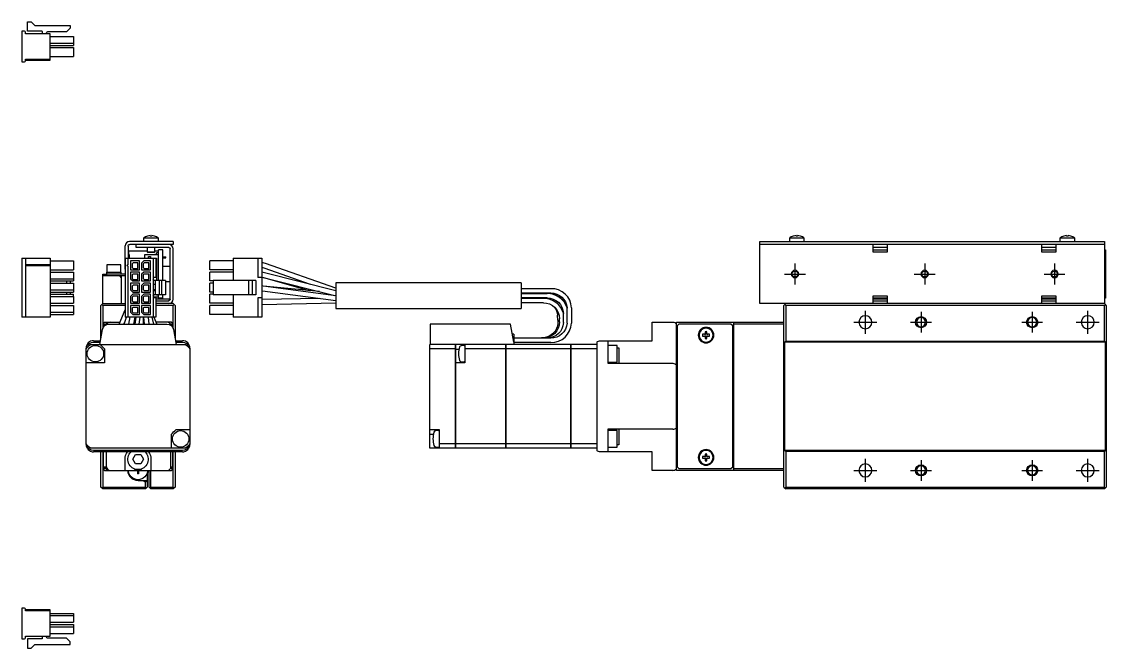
# Model space of a CAD drawing. Extents: x 0 to 571, y -8 to 192.
# Drawn here: x 278 to 570.7, y 16.6 to 185.7 of the extents above; entities that cross this region are included whole.
import ezdxf

# ---------------------------------------------------------------- set-up
doc = ezdxf.new("R2010")
doc.units = 0
doc.header["$LTSCALE"] = 0.5
doc.linetypes.add('CENTER', pattern=[50.8, 31.75, -6.35, 6.35, -6.35])
for name, color, linetype in [('MSM_CENTER', 1, 'CENTER'), ('MSM_CONTINUOUS', 7, 'CONTINUOUS'), ('MSM_NARROW', 5, 'CONTINUOUS')]:
    doc.layers.add(name, color=color, linetype=linetype)

msp = doc.modelspace()

# ---------------------------------------------------------------- linework, layer by layer
at = {"layer": 'MSM_CENTER'}
for p, q in [((486.67, 120.43), (486.67, 114.83)), ((521.67, 120.43), (521.67, 114.83)), ((556.67, 120.43), (556.67, 114.83)), ((483.87, 117.63), (489.47, 117.63)), ((518.87, 117.63), (524.47, 117.63)), ((553.87, 117.63), (559.47, 117.63)), ((505.67, 101.53), (505.67, 107.73)), ((520.67, 107.43), (520.67, 101.83)), ((550.67, 107.43), (550.67, 101.83)), ((565.67, 101.53), (565.67, 107.73)), ((502.57, 104.63), (508.77, 104.63)), ((517.87, 104.63), (523.47, 104.63)), ((547.87, 104.63), (553.47, 104.63)), ((562.57, 104.63), (568.77, 104.63)), ((505.67, 61.53), (505.67, 67.73)), ((520.67, 67.43), (520.67, 61.83)), ((550.67, 67.43), (550.67, 61.83)), ((565.67, 61.53), (565.67, 67.73)), ((502.57, 64.63), (508.77, 64.63)), ((517.87, 64.63), (523.47, 64.63)), ((547.87, 64.63), (553.47, 64.63)), ((562.57, 64.63), (568.77, 64.63))]:
    msp.add_line(p, q, dxfattribs=at)
at = {"layer": 'MSM_CONTINUOUS'}
for p, q in [((279.57, 183.2), (279.57, 185.73)), ((279.57, 185.73), (280.57, 185.73)), ((280.57, 185.73), (281.59, 184.71)), ((281.59, 184.71), (291.13, 184.71)), ((291.13, 184.71), (291.13, 184.01)), ((278.02, 183.16), (278.02, 174.88)), ((278.74, 183.16), (278.02, 183.16)), ((279.04, 182.45), (279.04, 182.86)), ((285.67, 182.45), (279.04, 182.45)), ((283.42, 183.2), (279.57, 183.2)), ((283.57, 183.05), (283.57, 182.45)), ((284.72, 182.45), (284.72, 182.73)), ((290.13, 183.01), (285, 183.01)), ((285.67, 175.34), (285.67, 182.45)), ((285.67, 181.72), (292.02, 181.72)), ((291.13, 184.01), (290.13, 183.01)), ((292.02, 181.72), (292.02, 179.32)), ((285.67, 179.92), (292.02, 179.92)), ((285.67, 179.32), (292.02, 179.32)), ((285.67, 178.72), (292.02, 178.72)), ((292.02, 178.72), (292.02, 176.32)), ((285.67, 176.32), (292.02, 176.32)), ((278.02, 174.88), (278.74, 174.88)), ((279.04, 175.59), (285.67, 175.59)), ((279.04, 175.18), (279.04, 175.59)), ((279.04, 175.34), (285.67, 175.34)), ((318.9, 126.43), (307.1, 126.43)), ((314.9, 127.32), (310.9, 127.32)), ((310.9, 127.32), (310.9, 126.43)), ((311.98, 127.88), (311.95, 127.88)), ((312.7, 127.88), (312.7, 128.01)), ((313.1, 127.88), (312.7, 127.88)), ((313.1, 128.01), (313.1, 127.88)), ((313.85, 127.88), (313.83, 127.88)), ((314.9, 126.43), (314.9, 127.32)), ((318.9, 126.43), (318.9, 125.63)), ((477.17, 126.43), (570.17, 126.43)), ((477.17, 109.63), (477.17, 126.43)), ((489.17, 127.32), (485.17, 127.32)), ((485.17, 127.32), (485.17, 126.43)), ((486.24, 127.88), (486.22, 127.88)), ((486.97, 127.88), (486.97, 128.01)), ((487.37, 127.88), (486.97, 127.88)), ((487.37, 128.01), (487.37, 127.88)), ((488.12, 127.88), (488.1, 127.88)), ((489.17, 126.43), (489.17, 127.32)), ((562.17, 127.32), (558.17, 127.32)), ((558.17, 127.32), (558.17, 126.43)), ((559.24, 127.88), (559.22, 127.88)), ((559.97, 127.88), (559.97, 128.01)), ((560.37, 127.88), (559.97, 127.88)), ((560.37, 128.01), (560.37, 127.88)), ((561.12, 127.88), (561.1, 127.88)), ((562.17, 126.43), (562.17, 127.32)), ((570.17, 126.43), (570.17, 109.63)), ((305.9, 118.93), (305.9, 125.23)), ((306.7, 125.13), (306.7, 121.88)), ((306.9, 122.88), (306.9, 123.88)), ((306.9, 123.88), (311.9, 123.88)), ((318.9, 125.63), (307.2, 125.63)), ((308.9, 124.83), (308.9, 125.63)), ((317.7, 124.83), (308.9, 124.83)), ((311.9, 124.83), (311.9, 123.63)), ((311.9, 123.63), (313.9, 123.63)), ((311.9, 123.63), (312.1, 123.43)), ((313.7, 123.43), (312.1, 123.43)), ((313.7, 123.43), (313.9, 123.63)), ((313.9, 123.63), (313.9, 124.83)), ((313.9, 123.88), (314.9, 123.88)), ((314.9, 123.33), (314.35, 123.33)), ((314.35, 122.88), (314.35, 123.33)), ((314.9, 115.88), (314.9, 124.13)), ((316.1, 124.13), (314.9, 124.13)), ((316.1, 115.88), (316.1, 124.13)), ((318.1, 110.83), (318.1, 124.43)), ((318.9, 110.83), (318.9, 124.43)), ((570.17, 125.63), (477.17, 125.63)), ((507.67, 125.63), (507.67, 123.63)), ((511.67, 124.83), (507.67, 124.83)), ((507.67, 124.13), (511.67, 124.13)), ((507.67, 123.63), (511.67, 123.63)), ((511.67, 123.63), (511.67, 125.63)), ((553.17, 125.63), (553.17, 123.63)), ((557.17, 124.83), (553.17, 124.83)), ((553.17, 124.13), (557.17, 124.13)), ((553.17, 123.63), (557.17, 123.63)), ((557.17, 123.63), (557.17, 125.63)), ((570.17, 124.13), (570.47, 124.13)), ((570.47, 124.13), (570.47, 111.13)), ((278.02, 121.88), (285.67, 121.88)), ((278.02, 121.88), (278.02, 106.03)), ((279.04, 121.88), (279.04, 106.03)), ((285.67, 120.1), (279.04, 120.1)), ((285.67, 121.88), (285.67, 106.03)), ((285.67, 121.15), (292.02, 121.15)), ((292.02, 121.15), (292.02, 118.75)), ((304.8, 120.13), (301, 120.13)), ((301, 120.13), (301, 118.13)), ((304.8, 118.13), (304.8, 120.13)), ((305.94, 121.88), (305.94, 106.03)), ((305.94, 121.88), (314.22, 121.88)), ((306.55, 120.1), (306.65, 120.1)), ((306.65, 121.88), (306.65, 120.1)), ((306.9, 122.88), (307, 122.88)), ((307, 122.08), (306.9, 122.08)), ((306.9, 122.08), (306.9, 121.88)), ((307, 122.88), (307, 121.88)), ((307.38, 121.15), (307.38, 118.75)), ((309.78, 121.15), (307.38, 121.15)), ((308.08, 120.63), (307.83, 120.38)), ((307.83, 120.38), (307.83, 119.41)), ((309.33, 120.63), (308.08, 120.63)), ((309.33, 119.16), (309.33, 120.63)), ((309.78, 118.75), (309.78, 121.15)), ((310.98, 121.15), (310.38, 120.55)), ((310.38, 120.55), (310.38, 118.75)), ((311.08, 120.63), (310.83, 120.38)), ((310.83, 120.38), (310.83, 119.41)), ((312.78, 121.15), (310.98, 121.15)), ((312.33, 120.63), (311.08, 120.63)), ((311.2, 121.88), (311.2, 122.88)), ((311.2, 122.88), (314.9, 122.88)), ((312.25, 122.38), (312.75, 122.38)), ((312.25, 121.88), (312.25, 122.38)), ((312.33, 119.16), (312.33, 120.63)), ((312.75, 122.38), (312.75, 121.88)), ((312.78, 118.75), (312.78, 121.15)), ((313.51, 121.88), (313.51, 106.03)), ((314.22, 121.88), (314.22, 116.68)), ((314.22, 121.88), (314.4, 121.88)), ((314.4, 121.88), (314.4, 115.88)), ((316.1, 122.25), (316.9, 122.25)), ((316.1, 122), (316.9, 122)), ((316.9, 122), (316.9, 122.25)), ((335.12, 121.15), (328.77, 121.15)), ((328.77, 118.75), (328.77, 121.15)), ((335.12, 121.88), (335.12, 115.88)), ((335.12, 121.88), (342.77, 121.88)), ((341.75, 121.88), (341.75, 116.68)), ((342.77, 121.88), (342.77, 106.03)), ((343.8, 120.5), (342.77, 120.76)), ((343.81, 120.5), (342.77, 120.76)), ((362.77, 113.77), (343.8, 120.5)), ((285.67, 119.8), (279.04, 119.8)), ((285.67, 118.75), (292.02, 118.75)), ((285.67, 118.15), (292.02, 118.15)), ((292.02, 118.15), (292.02, 116.35)), ((299.9, 117.63), (300.9, 117.63)), ((299.9, 109.63), (299.9, 117.63)), ((304.9, 117.13), (299.9, 117.13)), ((300.9, 118.13), (304.9, 118.13)), ((300.9, 118.13), (300.9, 117.13)), ((305.94, 117.63), (300.9, 117.63)), ((304.4, 117.13), (304.9, 116.63)), ((304.9, 117.63), (304.9, 118.13)), ((305.94, 117.13), (304.9, 117.13)), ((304.9, 117.13), (304.9, 109.63)), ((305.94, 118.93), (305.9, 118.93)), ((306.65, 119.8), (306.55, 119.8)), ((306.65, 119.8), (306.65, 106.03)), ((307.38, 118.75), (309.78, 118.75)), ((307.38, 118.15), (307.38, 116.35)), ((309.78, 118.15), (307.38, 118.15)), ((307.83, 119.41), (308.08, 119.16)), ((308.08, 117.63), (307.83, 117.38)), ((307.83, 117.38), (307.83, 116.41)), ((308.08, 119.16), (309.33, 119.16)), ((309.33, 117.63), (308.08, 117.63)), ((309.33, 116.16), (309.33, 117.63)), ((309.78, 115.75), (309.78, 118.15)), ((310.38, 118.75), (312.78, 118.75)), ((310.98, 118.15), (310.38, 117.55)), ((310.38, 117.55), (310.38, 115.75)), ((310.83, 119.41), (311.08, 119.16)), ((311.08, 117.63), (310.83, 117.38)), ((310.83, 117.38), (310.83, 116.41)), ((312.78, 118.15), (310.98, 118.15)), ((311.08, 119.16), (312.33, 119.16)), ((312.33, 117.63), (311.08, 117.63)), ((312.33, 116.16), (312.33, 117.63)), ((312.78, 115.75), (312.78, 118.15)), ((318.1, 119.63), (316.1, 119.63)), ((335.12, 118.75), (328.77, 118.75)), ((328.77, 115.75), (328.77, 118.15)), ((335.12, 118.15), (328.77, 118.15)), ((342.77, 119.44), (343.37, 119.27)), ((343.53, 117.95), (342.77, 118.09)), ((343.37, 119.27), (355.84, 114.85)), ((362.77, 113.1), (343.53, 117.95)), ((285.67, 116.35), (292.02, 116.35)), ((285.67, 115.75), (292.02, 115.75)), ((285.67, 115.15), (292.02, 115.15)), ((290.13, 115.75), (290.13, 115.15)), ((291.13, 115.75), (291.13, 115.15)), ((292.02, 116.35), (292.02, 115.75)), ((292.02, 115.15), (292.02, 113.35)), ((307.38, 116.35), (307.98, 115.75)), ((307.38, 115.15), (307.38, 113.35)), ((309.78, 115.15), (307.38, 115.15)), ((307.83, 116.41), (308.08, 116.16)), ((308.08, 114.63), (307.83, 114.38)), ((307.83, 114.38), (307.83, 113.41)), ((307.98, 115.75), (309.78, 115.75)), ((308.08, 116.16), (309.33, 116.16)), ((309.33, 114.63), (308.08, 114.63)), ((309.33, 113.16), (309.33, 114.63)), ((309.78, 112.75), (309.78, 115.15)), ((310.38, 115.75), (312.78, 115.75)), ((310.98, 115.15), (310.38, 114.55)), ((310.38, 114.55), (310.38, 112.75)), ((310.83, 116.41), (311.08, 116.16)), ((311.08, 114.63), (310.83, 114.38)), ((310.83, 114.38), (310.83, 113.41)), ((312.78, 115.15), (310.98, 115.15)), ((311.08, 116.16), (312.33, 116.16)), ((312.33, 114.63), (311.08, 114.63)), ((312.33, 113.16), (312.33, 114.63)), ((312.78, 112.75), (312.78, 115.15)), ((314.22, 116.68), (313.51, 116.68)), ((314.07, 114.77), (313.51, 114.77)), ((316.79, 115.88), (313.76, 115.88)), ((314.07, 115.88), (314.07, 112.02)), ((315.07, 115.88), (315.07, 112.02)), ((315.77, 115.88), (315.77, 112.02)), ((316.79, 115.88), (316.79, 112.02)), ((316.79, 115.63), (318.1, 115.63)), ((329.66, 115.75), (328.77, 115.75)), ((328.77, 112.75), (328.77, 115.15)), ((329.66, 115.15), (328.77, 115.15)), ((329.66, 115.88), (329.66, 112.02)), ((341.22, 115.88), (329.66, 115.88)), ((339.2, 115.88), (339.2, 112.02)), ((340.22, 115.88), (340.22, 112.02)), ((341.22, 115.88), (341.22, 112.02)), ((342.77, 116.68), (341.75, 116.68)), ((342.77, 116.78), (343.21, 116.69)), ((342.77, 116.77), (343.26, 116.66)), ((343.18, 114.39), (342.77, 114.42)), ((343.18, 114.38), (342.77, 114.42)), ((358.35, 112.87), (343.18, 114.39)), ((362.77, 111.78), (343.18, 114.38)), ((343.21, 116.69), (362.55, 111.81)), ((343.26, 116.66), (355.59, 113.15)), ((362.77, 115.28), (362.77, 108.28)), ((412.77, 115.28), (362.77, 115.28)), ((412.77, 115.28), (412.77, 108.28)), ((285.67, 113.35), (292.02, 113.35)), ((285.67, 112.75), (292.02, 112.75)), ((285.67, 112.15), (292.02, 112.15)), ((285.67, 111.55), (292.02, 111.55)), ((290.13, 112.75), (290.13, 112.15)), ((291.13, 112.75), (291.13, 112.15)), ((292.02, 113.35), (292.02, 112.75)), ((292.02, 111.55), (292.02, 112.15)), ((292.02, 111.55), (292.02, 109.75)), ((307.38, 113.35), (307.98, 112.75)), ((307.38, 111.55), (307.98, 112.15)), ((307.38, 111.55), (307.38, 109.75)), ((307.83, 113.41), (308.08, 113.16)), ((308.08, 111.63), (307.83, 111.38)), ((307.83, 111.38), (307.83, 110.41)), ((307.98, 112.75), (309.78, 112.75)), ((309.78, 112.15), (307.98, 112.15)), ((308.08, 113.16), (309.33, 113.16)), ((309.33, 111.63), (308.08, 111.63)), ((309.33, 110.16), (309.33, 111.63)), ((309.78, 109.75), (309.78, 112.15)), ((310.38, 112.75), (312.78, 112.75)), ((310.98, 112.15), (310.38, 111.55)), ((310.38, 111.55), (310.38, 109.75)), ((310.83, 113.41), (311.08, 113.16)), ((311.08, 111.63), (310.83, 111.38)), ((310.83, 111.38), (310.83, 110.41)), ((312.78, 112.15), (310.98, 112.15)), ((311.08, 113.16), (312.33, 113.16)), ((312.33, 111.63), (311.08, 111.63)), ((312.33, 110.16), (312.33, 111.63)), ((312.78, 109.75), (312.78, 112.15)), ((314.07, 113.38), (313.51, 113.38)), ((314.07, 113.12), (313.51, 113.12)), ((314.9, 111.38), (313.51, 111.38)), ((314.22, 111.22), (313.51, 111.22)), ((316.79, 112.02), (313.76, 112.02)), ((314.22, 111.22), (314.22, 106.03)), ((314.35, 111.92), (314.35, 112.02)), ((314.9, 111.92), (314.35, 111.92)), ((314.9, 111.13), (314.9, 112.02)), ((316.1, 111.13), (316.1, 112.02)), ((316.79, 113.25), (316.9, 113.25)), ((316.79, 113), (316.9, 113)), ((316.9, 113), (316.9, 113.25)), ((329.66, 112.75), (328.77, 112.75)), ((328.77, 109.75), (328.77, 112.15)), ((329.66, 112.15), (328.77, 112.15)), ((341.22, 112.02), (329.66, 112.02)), ((335.12, 112.02), (335.12, 106.03)), ((342.77, 111.22), (341.75, 111.22)), ((341.75, 111.22), (341.75, 106.03)), ((342.77, 113.11), (343.01, 113.09)), ((343.01, 113.09), (362.77, 110.47)), ((412.77, 113.68), (420.77, 113.68)), ((420.77, 112.48), (412.77, 112.48)), ((412.77, 112.38), (419.77, 112.38)), ((511.67, 111.63), (507.67, 111.63)), ((507.67, 111.63), (507.67, 109.63)), ((511.67, 109.63), (511.67, 111.63)), ((557.17, 111.63), (553.17, 111.63)), ((553.17, 111.63), (553.17, 109.63)), ((557.17, 109.63), (557.17, 111.63)), ((285.67, 109.75), (292.02, 109.75)), ((285.67, 109.15), (292.02, 109.15)), ((292.02, 109.15), (292.02, 107.35)), ((299.4, 109.13), (299.9, 109.63)), ((299.4, 100.33), (299.4, 109.13)), ((299.9, 109.13), (299.65, 109.38)), ((299.9, 109.63), (305.94, 109.63)), ((299.9, 109.13), (299.9, 102.97)), ((305.94, 109.13), (299.9, 109.13)), ((307.38, 109.75), (309.78, 109.75)), ((307.38, 109.15), (307.38, 107.35)), ((309.78, 109.15), (307.38, 109.15)), ((307.83, 110.41), (308.08, 110.16)), ((308.08, 108.63), (307.83, 108.38)), ((307.83, 108.38), (307.83, 107.41)), ((308.08, 110.16), (309.33, 110.16)), ((309.33, 108.63), (308.08, 108.63)), ((309.33, 107.16), (309.33, 108.63)), ((309.78, 106.75), (309.78, 109.15)), ((310.38, 109.75), (312.78, 109.75)), ((312.78, 109.15), (310.38, 109.15)), ((310.38, 109.15), (310.38, 107.35)), ((310.83, 110.41), (311.08, 110.16)), ((311.08, 108.63), (310.83, 108.38)), ((310.83, 108.38), (310.83, 107.41)), ((311.08, 110.16), (312.33, 110.16)), ((312.33, 108.63), (311.08, 108.63)), ((312.33, 107.16), (312.33, 108.63)), ((312.78, 106.75), (312.78, 109.15)), ((314.22, 110.93), (317.9, 110.93)), ((314.22, 110.43), (317.7, 110.43)), ((318.9, 109.63), (314.22, 109.63)), ((318.9, 109.13), (314.22, 109.13)), ((316.1, 111.13), (314.9, 111.13)), ((317.9, 110.48), (317.9, 110.93)), ((318.9, 109.63), (319.4, 109.13)), ((319.15, 109.38), (318.9, 109.13)), ((318.9, 102.97), (318.9, 109.13)), ((319.4, 109.13), (319.4, 100.33)), ((335.12, 109.75), (328.77, 109.75)), ((328.77, 106.75), (328.77, 109.15)), ((335.12, 109.15), (328.77, 109.15)), ((342.92, 110.73), (342.77, 110.73)), ((342.77, 109.43), (342.88, 109.43)), ((342.77, 109.43), (342.95, 109.43)), ((342.88, 109.43), (362.77, 109.83)), ((358.47, 111.04), (342.92, 110.73)), ((419.77, 111.18), (412.77, 111.18)), ((412.77, 111.08), (419.77, 111.08)), ((418.77, 109.88), (412.77, 109.88)), ((420.48, 111.02), (419.27, 111.18)), ((419.77, 111.08), (420.48, 111.02)), ((420.48, 111.02), (420.51, 111.02)), ((420.51, 111.02), (420.48, 111.02)), ((425.16, 108.47), (425.17, 108.43)), ((425.17, 104.38), (425.17, 108.47)), ((426.37, 108.47), (426.37, 104.38)), ((570.17, 109.63), (477.17, 109.63)), ((484.17, 109.63), (483.67, 109.13)), ((483.67, 60.13), (483.67, 109.13)), ((483.92, 109.38), (484.17, 109.13)), ((484.17, 109.13), (484.17, 99.53)), ((570.17, 109.13), (484.17, 109.13)), ((511.67, 111.13), (507.67, 111.13)), ((507.67, 110.93), (511.67, 110.93)), ((507.67, 110.43), (511.67, 110.43)), ((557.17, 111.13), (553.17, 111.13)), ((553.17, 110.93), (557.17, 110.93)), ((553.17, 110.43), (557.17, 110.43)), ((570.47, 111.13), (570.17, 111.13)), ((570.42, 109.38), (570.17, 109.63)), ((570.17, 109.13), (570.42, 109.38)), ((570.17, 99.53), (570.17, 109.13)), ((570.67, 109.13), (570.42, 109.38)), ((570.67, 109.13), (570.67, 60.13)), ((285.67, 106.03), (278.02, 106.03)), ((285.67, 107.35), (292.02, 107.35)), ((285.67, 106.75), (292.02, 106.75)), ((292.02, 107.35), (292.02, 106.75)), ((304.3, 104.13), (305.94, 107.98)), ((305.67, 104.13), (306.28, 106.03)), ((314.22, 106.03), (305.94, 106.03)), ((306.93, 104.13), (307.29, 106.05)), ((307.38, 107.35), (307.98, 106.75)), ((307.83, 107.41), (308.08, 107.16)), ((307.98, 106.75), (309.78, 106.75)), ((308.08, 107.16), (309.33, 107.16)), ((308.51, 106.03), (308.15, 104.13)), ((308.8, 106.03), (308.53, 104.13)), ((309.74, 104.13), (310.02, 106.03)), ((310.98, 106.75), (310.38, 107.35)), ((310.77, 106.03), (310.81, 104.13)), ((310.83, 107.41), (311.08, 107.16)), ((310.98, 106.75), (312.78, 106.75)), ((311.14, 104.13), (310.98, 106.03)), ((311.08, 107.16), (312.33, 107.16)), ((312.18, 106.03), (312.34, 104.13)), ((313.16, 106.03), (313.57, 104.13)), ((313.7, 106.03), (314.51, 104.13)), ((335.12, 106.75), (328.77, 106.75)), ((342.77, 106.03), (335.12, 106.03)), ((362.77, 108.28), (412.77, 108.28)), ((422.69, 105.14), (422.57, 106.53)), ((423.17, 104.69), (423.17, 105.56)), ((424.17, 104.54), (424.17, 107.01)), ((299.1, 98.63), (299.81, 102.64)), ((300.4, 104.63), (299.9, 104.13)), ((300.1, 103.35), (300.1, 104.13)), ((300.1, 104.13), (300.9, 104.13)), ((300.34, 103.63), (300.1, 103.63)), ((300.4, 104.63), (304.51, 104.63)), ((300.9, 103.99), (300.9, 104.63)), ((301.58, 104.13), (317.22, 104.13)), ((305.61, 104.14), (305.87, 104.76)), ((305.83, 104.63), (305.82, 104.63)), ((308.24, 104.63), (308.6, 104.63)), ((308.61, 104.67), (308.4, 104.67)), ((308.4, 104.63), (308.4, 104.67)), ((310.8, 104.63), (311.1, 104.63)), ((318.4, 104.63), (314.3, 104.63)), ((317.9, 104.43), (317.9, 104.63)), ((318.17, 104.13), (318.7, 104.13)), ((318.9, 104.13), (318.4, 104.63)), ((318.7, 103.63), (318.47, 103.63)), ((318.7, 104.13), (318.7, 103.35)), ((319, 102.64), (319.7, 98.63)), ((388.27, 104.13), (388.27, 98.63)), ((409.91, 104.13), (388.27, 104.13)), ((410.77, 99.23), (409.91, 104.13)), ((448.17, 99.63), (448.17, 104.63)), ((448.17, 104.63), (453.67, 104.63)), ((454.67, 64.63), (454.67, 104.63)), ((454.67, 104.63), (483.67, 104.63)), ((455.37, 104.13), (454.87, 103.63)), ((454.87, 103.63), (454.87, 65.63)), ((469.37, 104.13), (455.37, 104.13)), ((469.87, 103.63), (469.37, 104.13)), ((469.87, 65.63), (469.87, 103.63)), ((470.17, 64.63), (470.17, 104.63)), ((483.67, 104.13), (470.17, 104.13)), ((297.4, 99.63), (299.28, 99.63)), ((319.53, 99.63), (321.4, 99.63)), ((410.77, 101.43), (410.38, 101.43)), ((410.77, 101.43), (410.77, 98.63)), ((410.77, 100.38), (420.77, 100.38)), ((418.29, 100.38), (418.53, 100.38)), ((434.17, 99.63), (448.17, 99.63)), ((436.17, 99.63), (436.17, 93.53)), ((462.43, 101.37), (461.75, 101.37)), ((461.75, 100.89), (462.43, 100.89)), ((462.43, 102.04), (462.43, 101.37)), ((462.43, 100.89), (462.43, 100.21)), ((462.91, 101.37), (462.91, 102.04)), ((463.59, 101.37), (462.91, 101.37)), ((462.91, 100.21), (462.91, 100.89)), ((462.91, 100.89), (463.59, 100.89)), ((483.87, 99.23), (484.17, 99.53)), ((484.17, 99.53), (570.17, 99.53)), ((570.17, 99.53), (570.47, 99.23)), ((295.4, 71.63), (295.4, 97.63)), ((296.56, 98.63), (322.25, 98.63)), ((297.4, 99.24), (299.21, 99.24)), ((300.4, 97.38), (300.4, 93.63)), ((319.6, 99.24), (321.4, 99.24)), ((323.4, 97.63), (323.4, 71.63)), ((426.17, 98.63), (388.17, 98.63)), ((388.17, 70.63), (388.17, 98.63)), ((395.06, 97.47), (388.17, 97.47)), ((395.06, 70.63), (395.06, 98.63)), ((395.07, 98.62), (395.06, 98.62)), ((395.07, 97.47), (395.06, 97.47)), ((395.07, 98.63), (395.07, 70.63)), ((395.07, 97.38), (396, 97.38)), ((397.35, 98.36), (396.58, 98.29)), ((397.57, 98.63), (397.57, 93.63)), ((408.67, 97.47), (397.57, 97.47)), ((408.67, 70.63), (408.67, 98.63)), ((408.67, 98.62), (408.68, 98.62)), ((408.67, 97.47), (408.68, 97.47)), ((408.68, 98.63), (408.68, 70.63)), ((426.17, 97.47), (408.68, 97.47)), ((420.77, 99.18), (410.77, 99.18)), ((426.17, 70.63), (426.17, 98.63)), ((426.17, 98.62), (426.18, 98.62)), ((426.17, 97.47), (426.18, 97.47)), ((426.18, 98.63), (426.18, 70.63)), ((433.17, 98.63), (426.18, 98.63)), ((433.17, 97.47), (426.18, 97.47)), ((433.17, 99.24), (433.17, 70.01)), ((438.67, 98.38), (436.17, 98.38)), ((438.67, 93.88), (438.67, 98.38)), ((438.67, 97.71), (439.17, 97.71)), ((439.17, 97.71), (439.17, 93.53)), ((454.87, 98.88), (454.67, 98.88)), ((470.17, 98.88), (469.87, 98.88)), ((470.17, 98.38), (469.87, 98.38)), ((483.87, 99.23), (483.87, 70.03)), ((570.47, 99.23), (483.87, 99.23)), ((570.47, 70.03), (570.47, 99.23)), ((396.58, 93.96), (397.35, 93.89)), ((436.17, 93.88), (438.67, 93.88)), ((454.87, 94.63), (454.67, 94.63)), ((300.4, 93.63), (295.4, 93.63)), ((397.57, 93.63), (395.07, 93.63)), ((436.17, 93.53), (453.67, 93.53)), ((454.87, 93.63), (454.67, 93.63)), ((454.87, 92.13), (454.67, 92.13)), ((469.87, 92.88), (470.17, 92.88)), ((469.97, 89.63), (469.87, 89.63)), ((469.97, 79.63), (469.97, 89.63)), ((470.17, 89.43), (469.97, 89.63)), ((469.87, 79.63), (469.97, 79.63)), ((469.97, 79.63), (470.17, 79.83)), ((454.67, 77.13), (454.87, 77.13)), ((470.17, 76.38), (469.87, 76.38)), ((318.4, 70.63), (318.4, 74.38)), ((319.65, 75.63), (323.4, 75.63)), ((388.17, 75.63), (390.67, 75.63)), ((388.17, 74.38), (389.11, 74.38)), ((390.46, 75.36), (389.69, 75.29)), ((390.67, 75.63), (390.67, 70.63)), ((453.67, 75.73), (436.17, 75.73)), ((436.17, 75.73), (436.17, 69.63)), ((438.67, 75.38), (436.17, 75.38)), ((438.67, 70.88), (438.67, 75.38)), ((439.17, 75.73), (439.17, 71.55)), ((454.87, 75.63), (454.67, 75.63)), ((454.67, 74.63), (454.87, 74.63)), ((322.25, 70.63), (296.56, 70.63)), ((395.06, 70.63), (388.17, 70.63)), ((389.69, 70.96), (390.46, 70.89)), ((395.06, 71.78), (390.67, 71.78)), ((395.07, 71.78), (395.06, 71.78)), ((395.07, 70.64), (395.06, 70.64)), ((408.67, 71.78), (395.07, 71.78)), ((408.67, 70.63), (395.07, 70.63)), ((408.67, 71.78), (408.68, 71.78)), ((408.67, 70.64), (408.68, 70.64)), ((426.17, 71.78), (408.68, 71.78)), ((426.17, 70.63), (408.68, 70.63)), ((426.17, 71.78), (426.18, 71.78)), ((426.17, 70.64), (426.18, 70.64)), ((433.17, 71.78), (426.18, 71.78)), ((433.17, 70.63), (426.18, 70.63)), ((436.17, 70.88), (438.67, 70.88)), ((439.17, 71.55), (438.67, 71.55)), ((454.67, 70.38), (454.87, 70.38)), ((469.87, 70.88), (470.17, 70.88)), ((469.87, 70.38), (470.17, 70.38)), ((321.4, 70.01), (297.4, 70.01)), ((321.4, 69.63), (297.4, 69.63)), ((299.4, 60.13), (299.4, 69.63)), ((299.9, 69.63), (299.9, 60.13)), ((300.1, 65.13), (300.1, 69.63)), ((300.9, 65.63), (300.9, 69.63)), ((305.9, 64.63), (305.9, 67.63)), ((307.96, 67.63), (308.68, 68.88)), ((308.68, 66.38), (307.96, 67.63)), ((308.68, 68.88), (310.13, 68.88)), ((310.13, 68.88), (310.85, 67.63)), ((310.85, 67.63), (310.13, 66.38)), ((312.9, 67.63), (312.9, 64.63)), ((318.3, 65.63), (318.3, 69.63)), ((318.7, 69.63), (318.7, 65.13)), ((318.9, 60.13), (318.9, 69.63)), ((319.4, 69.63), (319.4, 60.13)), ((448.17, 69.63), (434.17, 69.63)), ((448.17, 64.63), (448.17, 69.63)), ((462.43, 68.37), (461.75, 68.37)), ((461.75, 67.89), (462.43, 67.89)), ((462.43, 69.04), (462.43, 68.37)), ((462.43, 67.89), (462.43, 67.21)), ((462.91, 68.37), (462.91, 69.04)), ((463.59, 68.37), (462.91, 68.37)), ((462.91, 67.21), (462.91, 67.89)), ((462.91, 67.89), (463.59, 67.89)), ((484.17, 69.73), (483.87, 70.03)), ((570.47, 70.03), (483.87, 70.03)), ((484.17, 69.73), (484.17, 60.13)), ((570.17, 69.73), (484.17, 69.73)), ((570.47, 70.03), (570.17, 69.73)), ((570.17, 60.13), (570.17, 69.73)), ((299.9, 65.13), (300.4, 64.63)), ((300.1, 65.63), (300.9, 65.63)), ((300.9, 65.13), (300.1, 65.13)), ((300.4, 64.63), (318.4, 64.63)), ((300.9, 64.63), (300.9, 65.63)), ((308.4, 64.58), (308.4, 64.63)), ((309.2, 64.58), (308.4, 64.58)), ((310.13, 66.38), (308.68, 66.38)), ((308.94, 64.63), (308.93, 64.58)), ((309.26, 64.52), (309.26, 63.73)), ((309.55, 64.52), (309.55, 63.73)), ((310.4, 64.58), (309.61, 64.58)), ((309.87, 64.63), (309.87, 64.58)), ((310.4, 64.58), (310.4, 64.63)), ((312.4, 60.13), (312.4, 64.63)), ((312.8, 64.63), (312.8, 60.13)), ((317.9, 64.63), (317.9, 64.83)), ((318.7, 65.13), (318.17, 65.13)), ((318.3, 65.63), (318.7, 65.63)), ((318.4, 64.63), (318.9, 65.13)), ((453.67, 64.63), (448.17, 64.63)), ((483.67, 64.63), (454.67, 64.63)), ((454.87, 65.63), (455.37, 65.13)), ((455.37, 65.13), (469.37, 65.13)), ((469.37, 65.13), (469.87, 65.63)), ((470.17, 65.13), (483.67, 65.13)), ((309.26, 64.26), (309.55, 64.26)), ((309.55, 63.73), (309.26, 63.73)), ((309.4, 61.93), (311.9, 61.93)), ((310.9, 61.93), (311.4, 61.43)), ((311.4, 61.43), (311.76, 61.93)), ((311.9, 64.01), (311.9, 60.13)), ((299.9, 59.63), (299.4, 60.13)), ((299.65, 59.88), (299.9, 60.13)), ((299.9, 60.13), (311.4, 60.13)), ((311.4, 59.63), (299.9, 59.63)), ((311.4, 60.13), (311.4, 61.43)), ((311.4, 60.13), (311.65, 59.88)), ((311.9, 60.13), (311.4, 59.63)), ((312.9, 59.63), (312.4, 60.13)), ((312.8, 60.13), (312.6, 59.93)), ((312.8, 60.13), (318.9, 60.13)), ((318.9, 59.63), (312.9, 59.63)), ((318.9, 60.13), (319.15, 59.88)), ((319.4, 60.13), (318.9, 59.63)), ((483.67, 60.13), (484.17, 59.63)), ((484.17, 60.13), (483.92, 59.88)), ((484.17, 60.13), (570.17, 60.13)), ((570.17, 59.63), (484.17, 59.63)), ((570.42, 59.88), (570.17, 60.13)), ((570.17, 59.63), (570.67, 60.13)), ((278.02, 27.47), (278.02, 19.19)), ((278.74, 27.47), (278.02, 27.47)), ((279.04, 26.76), (279.04, 27.17)), ((285.67, 27.01), (279.04, 27.01)), ((285.67, 26.76), (279.04, 26.76)), ((285.67, 19.9), (285.67, 27.01)), ((285.67, 26.03), (292.02, 26.03)), ((285.67, 25.43), (292.02, 25.43)), ((285.67, 23.63), (292.02, 23.63)), ((292.02, 26.03), (292.02, 23.63)), ((285.67, 23.03), (292.02, 23.03)), ((285.67, 22.43), (292.02, 22.43)), ((285.67, 20.63), (292.02, 20.63)), ((292.02, 23.03), (292.02, 20.63)), ((278.02, 19.19), (278.74, 19.19)), ((279.04, 19.9), (285.67, 19.9)), ((279.04, 19.49), (279.04, 19.9)), ((279.57, 19.15), (279.57, 16.62)), ((283.42, 19.15), (279.57, 19.15)), ((280.57, 16.62), (281.59, 17.64)), ((281.59, 17.64), (291.13, 17.64)), ((283.57, 19.9), (283.57, 19.3)), ((284.72, 19.62), (284.72, 19.9)), ((290.13, 19.34), (285, 19.34)), ((291.13, 18.34), (290.13, 19.34)), ((291.13, 17.64), (291.13, 18.34)), ((279.57, 16.62), (280.57, 16.62))]:
    msp.add_line(p, q, dxfattribs=at)
for centre, radius in [((486.67, 117.63), 0.783), ((521.67, 117.63), 0.783), ((556.67, 117.63), 0.783), ((297.9, 96.13), 2.23), ((320.9, 73.13), 2.23)]:
    msp.add_circle(centre, radius, dxfattribs=at)
at = {"layer": 'MSM_CONTINUOUS', "extrusion": (0, 0, -1)}
for centre, radius in [((-505.67, 104.63), 1.75), ((-520.67, 104.63), 1.23), ((-550.67, 104.63), 1.23), ((-565.67, 104.63), 1.75), ((-462.67, 101.13), 2.1), ((-462.67, 101.13), 1.9), ((-462.67, 68.13), 2.1), ((-462.67, 68.13), 1.9), ((-505.67, 64.63), 1.75), ((-520.67, 64.63), 1.23), ((-550.67, 64.63), 1.23), ((-565.67, 64.63), 1.75)]:
    msp.add_circle(centre, radius, dxfattribs=at)
at = {"layer": 'MSM_CONTINUOUS'}
for centre, radius, start, end in [((278.74, 182.86), 0.3, 0, 90), ((283.42, 183.05), 0.15, 0, 90), ((285, 182.73), 0.28, 90, 180), ((278.74, 175.18), 0.3, 270, 0), ((307.1, 125.23), 1.2, 90, 180), ((312.9, 124.83), 3.2, 107.27, 128.6822), ((312.9, 124.83), 3.19, 93.5904, 106.9053), ((312.9, 124.83), 3.19, 73.0947, 86.4096), ((312.9, 124.83), 3.2, 51.3178, 72.73), ((487.17, 124.83), 3.2, 107.27, 128.6822), ((487.17, 124.83), 3.19, 93.5904, 106.9053), ((487.17, 124.83), 3.19, 73.0947, 86.4096), ((487.17, 124.83), 3.2, 51.3178, 72.73), ((560.17, 124.83), 3.2, 107.27, 128.6822), ((560.17, 124.83), 3.19, 93.5904, 106.9053), ((560.17, 124.83), 3.19, 73.0947, 86.4096), ((560.17, 124.83), 3.2, 51.3178, 72.73), ((317.7, 124.43), 1.2, 0, 90), ((419.84, 106.81), 5.57, 17.3809, 90.7723), ((420.97, 108.27), 5.41, 2.1273, 92.0933), ((317.7, 110.83), 1.2, 270, 0), ((418.8, 105.49), 5.59, 15.9654, 90.2921), ((301.9, 103.63), 1, 90, 156.553), ((317.3, 103.63), 1, 8.5151, 90), ((420.96, 104.58), 5.41, 267.9657, 357.8137), ((297.4, 97.63), 2, 90, 180), ((321.4, 97.63), 2, 0, 90), ((462.67, 101.13), 0.95, 165.3667, 194.6333), ((462.67, 101.13), 0.365, 138.8496, 221.1504), ((462.67, 101.13), 0.95, 75.3667, 104.6333), ((462.67, 101.13), 0.365, 48.8496, 131.1504), ((462.67, 101.13), 0.365, 228.8496, 311.1504), ((462.67, 101.13), 0.95, 255.3667, 284.6333), ((462.67, 101.13), 0.365, 318.8496, 41.1504), ((462.67, 101.13), 0.95, 345.3667, 14.6333), ((401.87, 96.13), 6, 162.3708, 197.6292), ((396.63, 97.79), 0.5, 95, 162.3708), ((397.37, 98.16), 0.2, 360, 95), ((396.63, 94.46), 0.5, 197.6292, 265), ((397.37, 94.09), 0.2, 265, 0), ((453.67, 77.23), 1.5, 270, 311.8103), ((394.98, 73.13), 6, 162.3708, 197.6292), ((389.74, 74.79), 0.5, 95, 162.3708), ((390.48, 75.16), 0.2, 18.1949, 95), ((297.4, 71.63), 2, 180, 270), ((321.4, 71.63), 2, 270, 0), ((389.74, 71.46), 0.5, 197.6292, 265), ((390.48, 71.09), 0.2, 265, 341.8051), ((462.67, 68.13), 0.95, 165.3667, 194.6333), ((462.67, 68.13), 0.365, 138.8496, 221.1504), ((462.67, 68.13), 0.95, 75.3667, 104.6333), ((462.67, 68.13), 0.365, 48.8496, 131.1504), ((462.67, 68.13), 0.365, 228.8496, 311.1504), ((462.67, 68.13), 0.365, 318.8496, 41.1504), ((462.67, 68.13), 0.95, 345.3667, 14.6333), ((301.9, 65.63), 1, 180, 270), ((309.4, 64.73), 2.8, 182.0467, 270), ((317.3, 65.63), 1, 270, 0), ((453.67, 66.13), 1.5, 270, 311.8103), ((462.67, 68.13), 0.95, 255.3667, 284.6333), ((278.74, 27.17), 0.3, 360, 90), ((278.74, 19.49), 0.3, 270, 360)]:
    msp.add_arc(centre, radius, start, end, dxfattribs=at)
at = {"layer": 'MSM_CONTINUOUS', "extrusion": (0, 0, -1)}
for centre, radius, start, end in [((-307.2, 125.13), 0.5, 0, 90), ((-317.7, 124.43), 0.4, 90, 180), ((-306.55, 119.95), 0.15, 270, 90), ((-313.76, 116.13), 0.25, 270, 360), ((-313.76, 111.77), 0.25, 0, 90), ((-419.88, 106.89), 4.29, 88.4892, 178.3121), ((-419.87, 107.03), 5.45, 91.1091, 156.0046), ((-420.95, 108.26), 4.22, 87.5064, 177.069), ((-317.7, 110.83), 0.4, 180, 270), ((-418.81, 105.52), 4.36, 89.4314, 179.3937), ((-418.22, 106.14), 4.37, 142.9581, 174.9542), ((-301.58, 102.33), 1.8, 10, 90), ((-309.4, 101.63), 2.75, 65.38, 71.7789), ((-317.22, 102.33), 1.8, 90, 170), ((-418.32, 104.76), 4.39, 175.0821, 270.1308), ((-418.81, 104.73), 4.36, 180.5892, 270.5857), ((-419.89, 104.66), 4.29, 181.642, 271.5567), ((-420.96, 104.59), 4.22, 182.8542, 272.5704), ((-453.67, 103.13), 1.5, 90, 131.8103), ((-434.17, 98.13), 1.5, 48.1897, 90), ((-309.4, 84.63), 19, 42.5364, 47.4626), ((-297.4, 97.63), 1.62, 9.7264, 90), ((-286.36, 84.58), 19, 132.3336, 137.6664), ((-321.4, 97.63), 1.62, 90, 170.2637), ((-309.4, 84.63), 19, 132.5374, 137.4626), ((-453.67, 92.03), 1.5, 90, 131.8103), ((-332.45, 61.58), 19, 42.3336, 47.6664), ((-309.4, 84.63), 19, 312.5364, 317.4636), ((-297.4, 71.63), 1.62, 270, 350.2833), ((-321.4, 71.63), 1.62, 189.7266, 270), ((-309.4, 84.63), 19, 222.5374, 227.4636), ((-309.4, 67.63), 3.5, 0, 34.8499), ((-309.4, 67.63), 2.75, 133.3418, 46.6582), ((-309.4, 67.63), 3.5, 145.1501, 180), ((-434.17, 71.13), 1.5, 270, 311.8103), ((-309.4, 64.73), 2.6, 182.2042, 357.7958), ((-309.2, 64.52), 0.06, 90, 180), ((-309.61, 64.52), 0.06, 0, 90), ((-283.42, 19.3), 0.15, 180, 270), ((-285, 19.62), 0.28, 270, 0)]:
    msp.add_arc(centre, radius, start, end, dxfattribs=at)
at = {"layer": 'MSM_NARROW', "extrusion": (0, 0, -1)}
for centre in [(-486.67, 117.63), (-521.67, 117.63), (-556.67, 117.63)]:
    msp.add_circle(centre, 1, dxfattribs=at)
at = {"layer": 'MSM_NARROW'}
for centre in [(520.67, 104.63), (550.67, 104.63), (520.67, 64.63), (550.67, 64.63)]:
    msp.add_circle(centre, 1.5, dxfattribs=at)

doc.saveas('drawing.dxf')
